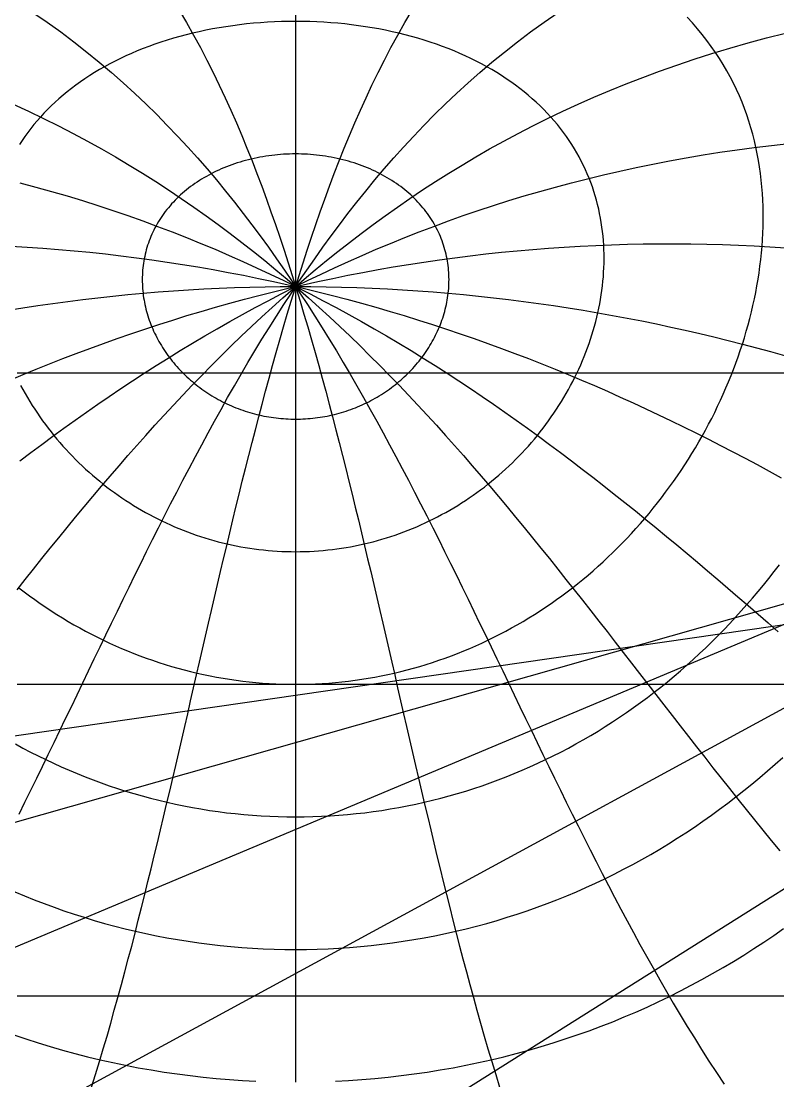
# Model space of a CAD drawing. Header units: millimetres. Extents: x -126 to 126, y -63 to 63.
# Drawn here: x -14.4 to 25.4, y -20.9 to 34.9 of the extents above; entities that cross this region are included whole.
import ezdxf

# ---------------------------------------------------------------- set-up
doc = ezdxf.new("R2010")
doc.units = ezdxf.units.MM
doc.layers.add('ENGRAVE', color=7, linetype='Continuous')

msp = doc.modelspace()

# ---------------------------------------------------------------- linework, layer by layer
at = {"layer": 'ENGRAVE'}
for points in [[(105.9085, 39.7297), (-19.2427, -39.0915)], [(-14.5613, -6.8357), (-14.2508, -6.2084), (-13.9419, -5.5807), (-13.6342, -4.9527), (-13.3278, -4.3244), (-13.0225, -3.6958), (-12.718, -3.0671), (-12.4143, -2.4381), (-12.1111, -1.809), (-11.8084, -1.1799), (-11.5059, -0.5506), (-11.2036, 0.0787), (-10.9013, 0.708), (-10.5988, 1.3372), (-10.2959, 1.9664), (-9.9927, 2.5954), (-9.6887, 3.2243), (-9.3841, 3.853), (-9.0784, 4.4815), (-8.7717, 5.1097), (-8.4638, 5.7377), (-8.1545, 6.3653), (-7.8436, 6.9925), (-7.531, 7.6193), (-7.2165, 8.2456), (-6.8999, 8.8715), (-6.5811, 9.4968), (-6.2598, 10.1215), (-5.936, 10.7456), (-5.6093, 11.369), (-5.2797, 11.9917), (-4.9469, 12.6136), (-4.6107, 13.2347), (-4.2709, 13.8549), (-3.9273, 14.4742), (-3.5796, 15.0925), (-3.2276, 15.7097), (-2.8711, 16.3259), (-2.5099, 16.9408), (-2.1436, 17.5546), (-1.772, 18.167), (-1.3948, 18.778), (-1.0117, 19.3876), (-0.6224, 19.9956), (-0.2266, 20.602), (0.176, 21.2068), (0.5858, 21.8097), (1.0032, 22.4107), (1.4285, 23.0097), (1.8621, 23.6066), (2.3044, 24.2013), (2.756, 24.7937), (3.2171, 25.3836), (3.6884, 25.9709), (4.1702, 26.5554), (4.6632, 27.1371), (5.1679, 27.7158), (5.6847, 28.2912), (6.2144, 28.8633), (6.7576, 29.4318), (7.3149, 29.9965), (7.887, 30.5573), (8.4746, 31.1138), (9.0784, 31.6659), (9.6994, 32.2134), (10.3381, 32.7558), (10.9956, 33.2931), (11.6727, 33.8248), (12.3702, 34.3506), (13.0893, 34.8703), (13.8307, 35.3833)], [(-13.8307, 35.3833), (-13.0893, 34.8703), (-12.3702, 34.3506), (-11.6727, 33.8248), (-10.9956, 33.2931), (-10.3381, 32.7558), (-9.6994, 32.2134), (-9.0784, 31.6659), (-8.4746, 31.1138), (-7.887, 30.5573), (-7.3149, 29.9965), (-6.7576, 29.4318), (-6.2144, 28.8633), (-5.6847, 28.2912), (-5.1679, 27.7158), (-4.6632, 27.1371), (-4.1702, 26.5554), (-3.6884, 25.9709), (-3.2171, 25.3836), (-2.756, 24.7937), (-2.3044, 24.2013), (-1.8621, 23.6066), (-1.4285, 23.0097), (-1.0032, 22.4107), (-0.5858, 21.8097), (-0.176, 21.2068), (0.2266, 20.602), (0.6224, 19.9956), (1.0117, 19.3876), (1.3948, 18.778), (1.772, 18.167), (2.1436, 17.5546), (2.5099, 16.9408), (2.8711, 16.3259), (3.2276, 15.7097), (3.5796, 15.0925), (3.9273, 14.4742), (4.2709, 13.8549), (4.6107, 13.2347), (4.9469, 12.6136), (5.2797, 11.9917), (5.6093, 11.369), (5.936, 10.7456), (6.2598, 10.1215), (6.5811, 9.4968), (6.8999, 8.8715), (7.2165, 8.2456), (7.531, 7.6193), (7.8436, 6.9925), (8.1545, 6.3653), (8.4638, 5.7377), (8.7717, 5.1097), (9.0784, 4.4815), (9.3841, 3.853), (9.6887, 3.2243), (9.9927, 2.5954), (10.2959, 1.9664), (10.5988, 1.3372), (10.9013, 0.708), (11.2036, 0.0787), (11.5059, -0.5506), (11.8084, -1.1799), (12.1111, -1.809), (12.4143, -2.4381), (12.718, -3.0671), (13.0225, -3.6958), (13.3278, -4.3244), (13.6342, -4.9527), (13.9419, -5.5807), (14.2508, -6.2084), (14.5613, -6.8357), (14.8735, -7.4626), (15.1875, -8.0891), (15.5036, -8.7151), (15.8218, -9.3405), (16.1424, -9.9654), (16.4656, -10.5896), (16.7915, -11.2132), (17.1204, -11.8361), (17.4524, -12.4582), (17.7877, -13.0795), (18.1266, -13.6999), (18.4692, -14.3195), (18.8159, -14.938), (19.1668, -15.5555), (19.5221, -16.1719), (19.8821, -16.7872), (20.2471, -17.4012), (20.6174, -18.014), (20.9932, -18.6254), (21.3747, -19.2353), (21.7624, -19.8437), (22.1566, -20.4506), (22.5574, -21.0557)], [(-10.7409, -21.2221), (-10.5326, -20.5477), (-10.3283, -19.8728), (-10.1276, -19.1976), (-9.9304, -18.5219), (-9.7366, -17.8458), (-9.5458, -17.1694), (-9.358, -16.4927), (-9.1729, -15.8156), (-8.9904, -15.1382), (-8.8104, -14.4606), (-8.6327, -13.7826), (-8.4571, -13.1045), (-8.2835, -12.4261), (-8.1118, -11.7475), (-7.9419, -11.0686), (-7.7736, -10.3896), (-7.6068, -9.7105), (-7.4414, -9.0311), (-7.2773, -8.3516), (-7.1143, -7.672), (-6.9525, -6.9922), (-6.7916, -6.3124), (-6.6316, -5.6324), (-6.4723, -4.9524), (-6.3137, -4.2722), (-6.1557, -3.5921), (-5.9982, -2.9118), (-5.841, -2.2315), (-5.6842, -1.5512), (-5.5276, -0.8708), (-5.3711, -0.1905), (-5.2146, 0.4899), (-5.058, 1.1703), (-4.9013, 1.8506), (-4.7444, 2.5309), (-4.5871, 3.2112), (-4.4293, 3.8914), (-4.2711, 4.5716), (-4.1122, 5.2517), (-3.9526, 5.9317), (-3.7922, 6.6116), (-3.6309, 7.2914), (-3.4686, 7.9711), (-3.3052, 8.6507), (-3.1405, 9.3301), (-2.9745, 10.0094), (-2.8071, 10.6885), (-2.638, 11.3674), (-2.4673, 12.0461), (-2.2948, 12.7247), (-2.1204, 13.403), (-1.9439, 14.081), (-1.7652, 14.7588), (-1.5841, 15.4364), (-1.4005, 16.1136), (-1.2142, 16.7905), (-1.0251, 17.4672), (-0.833, 18.1434), (-0.6377, 18.8193), (-0.4391, 19.4948), (-0.2368, 20.1699), (-0.0307, 20.8445), (0.1794, 21.5187), (0.3938, 22.1924), (0.6126, 22.8655), (0.8363, 23.5381), (1.0651, 24.2101), (1.2992, 24.8815), (1.539, 25.5522), (1.7849, 26.2222), (2.0372, 26.8915), (2.2963, 27.56), (2.5626, 28.2276), (2.8366, 28.8943), (3.1188, 29.5601), (3.4097, 30.2248), (3.7098, 30.8884), (4.0197, 31.5509), (4.3402, 32.2122), (4.6718, 32.8721), (5.0155, 33.5306), (5.3719, 34.1876), (5.742, 34.8429), (6.1268, 35.4965)], [(-6.1268, 35.4965), (-5.742, 34.8429), (-5.3719, 34.1876), (-5.0155, 33.5306), (-4.6718, 32.8721), (-4.3402, 32.2122), (-4.0197, 31.5509), (-3.7098, 30.8884), (-3.4097, 30.2248), (-3.1188, 29.5601), (-2.8366, 28.8943), (-2.5626, 28.2276), (-2.2963, 27.56), (-2.0372, 26.8915), (-1.7849, 26.2222), (-1.539, 25.5522), (-1.2992, 24.8815), (-1.0651, 24.2101), (-0.8363, 23.5381), (-0.6126, 22.8655), (-0.3938, 22.1924), (-0.1794, 21.5187), (0.0307, 20.8445), (0.2368, 20.1699), (0.4391, 19.4948), (0.6377, 18.8193), (0.833, 18.1434), (1.0251, 17.4672), (1.2142, 16.7905), (1.4005, 16.1136), (1.5841, 15.4364), (1.7652, 14.7588), (1.9439, 14.081), (2.1204, 13.403), (2.2948, 12.7247), (2.4673, 12.0461), (2.638, 11.3674), (2.8071, 10.6885), (2.9745, 10.0094), (3.1405, 9.3301), (3.3052, 8.6507), (3.4686, 7.9711), (3.6309, 7.2914), (3.7922, 6.6116), (3.9526, 5.9317), (4.1122, 5.2517), (4.2711, 4.5716), (4.4293, 3.8914), (4.5871, 3.2112), (4.7444, 2.5309), (4.9013, 1.8506), (5.058, 1.1703), (5.2146, 0.4899), (5.3711, -0.1905), (5.5276, -0.8708), (5.6842, -1.5512), (5.841, -2.2315), (5.9982, -2.9118), (6.1557, -3.5921), (6.3137, -4.2722), (6.4723, -4.9524), (6.6316, -5.6324), (6.7916, -6.3124), (6.9525, -6.9922), (7.1143, -7.672), (7.2773, -8.3516), (7.4414, -9.0311), (7.6068, -9.7105), (7.7736, -10.3896), (7.9419, -11.0686), (8.1118, -11.7475), (8.2835, -12.4261), (8.4571, -13.1045), (8.6327, -13.7826), (8.8104, -14.4606), (8.9904, -15.1382), (9.1729, -15.8156), (9.358, -16.4927), (9.5458, -17.1694), (9.7366, -17.8458), (9.9304, -18.5219), (10.1276, -19.1976), (10.3283, -19.8728), (10.5326, -20.5477), (10.7409, -21.2221)], [(0, 35.6047), (0, 34.9066), (0, 34.2085), (0, 33.5103), (0, 32.8122), (0, 32.1141), (0, 31.4159), (0, 30.7178), (0, 30.0197), (0, 29.3215), (0, 28.6234), (0, 27.9253), (0, 27.2271), (0, 26.529), (0, 25.8309), (0, 25.1327), (0, 24.4346), (0, 23.7365), (0, 23.0383), (0, 22.3402), (0, 21.6421), (0, 20.944), (0, 20.2458), (0, 19.5477), (0, 18.8496), (0, 18.1514), (0, 17.4533), (0, 16.7552), (0, 16.057), (0, 15.3589), (0, 14.6608), (0, 13.9626), (0, 13.2645), (0, 12.5664), (0, 11.8682), (0, 11.1701), (0, 10.472), (0, 9.7738), (0, 9.0757), (0, 8.3776), (0, 7.6794), (0, 6.9813), (0, 6.2832), (0, 5.5851), (0, 4.8869), (0, 4.1888), (0, 3.4907), (0, 2.7925), (0, 2.0944), (0, 1.3963), (0, 0.6981), (0, 0), (0, -0.6981), (0, -1.3963), (0, -2.0944), (0, -2.7925), (0, -3.4907), (0, -4.1888), (0, -4.8869), (0, -5.5851), (0, -6.2832), (0, -6.9813), (0, -7.6794), (0, -8.3776), (0, -9.0757), (0, -9.7738), (0, -10.472), (0, -11.1701), (0, -11.8682), (0, -12.5664), (0, -13.2645), (0, -13.9626), (0, -14.6608), (0, -15.3589), (0, -16.057), (0, -16.7552), (0, -17.4533), (0, -18.1514), (0, -18.8496), (0, -19.5477), (0, -20.2458), (0, -20.944)], [(15.9145, 19.5647), (15.9649, 19.7993), (16.0112, 20.0346), (16.0534, 20.2705), (16.0914, 20.5069), (16.1252, 20.7439), (16.1548, 20.9813), (16.18, 21.219), (16.2009, 21.4571), (16.2173, 21.6955), (16.2293, 21.934), (16.2368, 22.1727), (16.2397, 22.4115), (16.2379, 22.6502), (16.2316, 22.889), (16.2205, 23.1276), (16.2046, 23.366), (16.1839, 23.6041), (16.1583, 23.8419), (16.1277, 24.0794), (16.0922, 24.3163), (16.0516, 24.5528), (16.006, 24.7886), (15.9552, 25.0238), (15.8992, 25.2583), (15.8379, 25.4919), (15.7713, 25.7246), (15.6994, 25.9564), (15.622, 26.1871), (15.5392, 26.4167), (15.4508, 26.6451), (15.3569, 26.8722), (15.2574, 27.098), (15.1522, 27.3223), (15.0413, 27.5451), (14.9246, 27.7663), (14.8022, 27.9859), (14.6739, 28.2036), (14.5397, 28.4195), (14.3996, 28.6335), (14.2536, 28.8455), (14.1015, 29.0553), (13.9435, 29.263), (13.7794, 29.4683), (13.6092, 29.6713), (13.433, 29.8718), (13.2506, 30.0697), (13.0621, 30.265), (12.8675, 30.4576), (12.6668, 30.6473), (12.4599, 30.8341), (12.2469, 31.0179), (12.0278, 31.1985), (11.8026, 31.376), (11.5713, 31.5502), (11.334, 31.7209), (11.0906, 31.8882), (10.8413, 32.0519), (10.5861, 32.2119), (10.325, 32.3681), (10.058, 32.5205), (9.7854, 32.669), (9.5071, 32.8134), (9.2232, 32.9536), (8.9339, 33.0897), (8.6392, 33.2214), (8.3392, 33.3488), (8.0341, 33.4717), (7.724, 33.59), (7.409, 33.7037), (7.0893, 33.8127), (6.765, 33.9169), (6.4363, 34.0162), (6.1034, 34.1106), (5.7664, 34.2), (5.4256, 34.2843), (5.0811, 34.3635), (4.7331, 34.4374), (4.3819, 34.5062), (4.0277, 34.5696), (3.6706, 34.6277), (3.311, 34.6804), (2.9491, 34.7277), (2.5851, 34.7695), (2.2192, 34.8058), (1.8518, 34.8365), (1.483, 34.8617), (1.1132, 34.8813), (0.7426, 34.8954), (0.3714, 34.9038), (0, 34.9066), (-0.3714, 34.9038), (-0.7426, 34.8954), (-1.1132, 34.8813), (-1.483, 34.8617), (-1.8518, 34.8365), (-2.2192, 34.8058), (-2.5851, 34.7695), (-2.9491, 34.7277), (-3.311, 34.6804), (-3.6706, 34.6277), (-4.0277, 34.5696), (-4.3819, 34.5062), (-4.7331, 34.4374), (-5.0811, 34.3635), (-5.4256, 34.2843), (-5.7664, 34.2), (-6.1034, 34.1106), (-6.4363, 34.0162), (-6.765, 33.9169), (-7.0893, 33.8127), (-7.409, 33.7037), (-7.724, 33.59), (-8.0341, 33.4717), (-8.3392, 33.3488), (-8.6392, 33.2214), (-8.9339, 33.0897), (-9.2232, 32.9536), (-9.5071, 32.8134), (-9.7854, 32.669), (-10.058, 32.5205), (-10.325, 32.3681), (-10.5861, 32.2119), (-10.8413, 32.0519), (-11.0906, 31.8882), (-11.334, 31.7209), (-11.5713, 31.5502), (-11.8026, 31.376), (-12.0278, 31.1985), (-12.2469, 31.0179), (-12.4599, 30.8341), (-12.6668, 30.6473), (-12.8675, 30.4576), (-13.0621, 30.265), (-13.2506, 30.0697), (-13.433, 29.8718), (-13.6092, 29.6713), (-13.7794, 29.4683), (-13.9435, 29.263), (-14.1015, 29.0553), (-14.2536, 28.8455), (-14.3996, 28.6335), (-14.5397, 28.4195)], [(23.5201, 17.9133), (23.6251, 18.2493), (23.7253, 18.5867), (23.8206, 18.9252), (23.911, 19.2649), (23.9963, 19.6057), (24.0765, 19.9476), (24.1516, 20.2904), (24.2214, 20.6341), (24.2859, 20.9786), (24.345, 21.324), (24.3986, 21.67), (24.4467, 22.0166), (24.489, 22.3638), (24.5256, 22.7115), (24.5563, 23.0596), (24.5811, 23.4081), (24.5998, 23.7568), (24.6123, 24.1057), (24.6185, 24.4547), (24.6183, 24.8038), (24.6116, 25.1528), (24.5982, 25.5017), (24.5781, 25.8504), (24.551, 26.1988), (24.5169, 26.5468), (24.4756, 26.8943), (24.427, 27.2413), (24.3709, 27.5877), (24.3072, 27.9333), (24.2356, 28.2781), (24.1562, 28.6219), (24.0686, 28.9647), (23.9727, 29.3063), (23.8683, 29.6467), (23.7553, 29.9858), (23.6334, 30.3233), (23.5026, 30.6593), (23.3625, 30.9936), (23.213, 31.3261), (23.0538, 31.6566), (22.8849, 31.985), (22.7059, 32.3112), (22.5167, 32.6351), (22.317, 32.9565), (22.1067, 33.2752), (21.8855, 33.5912), (21.6532, 33.9042), (21.4096, 34.2142), (21.1544, 34.5209), (20.8875, 34.8242), (20.6087, 35.124)], [(62.8319, 34.2829), (63.8222, 34.03), (64.7981, 33.765), (65.7592, 33.4885), (66.7054, 33.2006), (67.6366, 32.9018), (68.5526, 32.5923), (69.4534, 32.2726), (70.3392, 31.9429), (71.2098, 31.6035), (72.0655, 31.2548), (72.9062, 30.8971), (73.7323, 30.5308), (74.5439, 30.1561), (75.3412, 29.7733), (76.1244, 29.3827), (76.8938, 28.9846), (77.6496, 28.5794), (78.3922, 28.1671), (79.1217, 27.7482), (79.8386, 27.3229), (80.5431, 26.8913), (81.2355, 26.4539), (-43.7476, -26.0107)], [(90.9871, 34.2197), (-33.9843, -33.6924)], [(-14.668, 4.9727), (-14.2331, 5.5217), (-13.7964, 6.0701), (-13.358, 6.6178), (-12.9175, 7.1647), (-12.4749, 7.7107), (-12.0298, 8.2558), (-11.5823, 8.7999), (-11.132, 9.3429), (-10.6788, 9.8848), (-10.2225, 10.4255), (-9.7629, 10.9648), (-9.2998, 11.5028), (-8.833, 12.0393), (-8.3623, 12.5742), (-7.8875, 13.1075), (-7.4084, 13.6391), (-6.9247, 14.1688), (-6.4363, 14.6966), (-5.9429, 15.2224), (-5.4444, 15.7461), (-4.9403, 16.2675), (-4.4306, 16.7866), (-3.915, 17.3033), (-3.3932, 17.8174), (-2.865, 18.3289), (-2.3301, 18.8375), (-1.7882, 19.3432), (-1.2391, 19.8458), (-0.6826, 20.3453), (-0.1182, 20.8414), (0.4542, 21.334), (1.035, 21.823), (1.6244, 22.3081), (2.2228, 22.7893), (2.8304, 23.2664), (3.4476, 23.7392), (4.0747, 24.2075), (4.712, 24.6711), (5.3597, 25.1299), (6.0183, 25.5836), (6.688, 26.032), (7.3692, 26.4749), (8.0622, 26.9121), (8.7672, 27.3433), (9.4847, 27.7684), (10.2149, 28.187), (10.958, 28.5989), (11.7145, 29.0038), (12.4845, 29.4015), (13.2684, 29.7917), (14.0664, 30.1741), (14.8787, 30.5485), (15.7054, 30.9144), (16.547, 31.2717), (17.4033, 31.6199), (18.2747, 31.9588), (19.1611, 32.2881), (20.0627, 32.6073), (20.9794, 32.9163), (21.9113, 33.2146), (22.8582, 33.502), (23.82, 33.778), (24.7966, 34.0423), (25.7877, 34.2946)], [(-14.8787, 30.5485), (-14.0664, 30.1741), (-13.2684, 29.7917), (-12.4845, 29.4015), (-11.7145, 29.0038), (-10.958, 28.5989), (-10.2149, 28.187), (-9.4847, 27.7684), (-8.7672, 27.3433), (-8.0622, 26.9121), (-7.3692, 26.4749), (-6.688, 26.032), (-6.0183, 25.5836), (-5.3597, 25.1299), (-4.712, 24.6711), (-4.0747, 24.2075), (-3.4476, 23.7392), (-2.8304, 23.2664), (-2.2228, 22.7893), (-1.6244, 22.3081), (-1.035, 21.823), (-0.4542, 21.334), (0.1182, 20.8414), (0.6826, 20.3453), (1.2391, 19.8458), (1.7882, 19.3432), (2.3301, 18.8375), (2.865, 18.3289), (3.3932, 17.8174), (3.915, 17.3033), (4.4306, 16.7866), (4.9403, 16.2675), (5.4444, 15.7461), (5.9429, 15.2224), (6.4363, 14.6966), (6.9247, 14.1688), (7.4084, 13.6391), (7.8875, 13.1075), (8.3623, 12.5742), (8.833, 12.0393), (9.2998, 11.5028), (9.7629, 10.9648), (10.2225, 10.4255), (10.6788, 9.8848), (11.132, 9.3429), (11.5823, 8.7999), (12.0298, 8.2558), (12.4749, 7.7107), (12.9175, 7.1647), (13.358, 6.6178), (13.7964, 6.0701), (14.2331, 5.5217), (14.668, 4.9727), (15.1015, 4.4231), (15.5337, 3.873), (15.9647, 3.3224), (16.3947, 2.7714), (16.8239, 2.2202), (17.2524, 1.6686), (17.6804, 1.1169), (18.1082, 0.5651), (18.5357, 0.0132), (18.9632, -0.5387), (19.3909, -1.0906), (19.819, -1.6423), (20.2475, -2.1939), (20.6766, -2.7451), (21.1066, -3.2961), (21.5376, -3.8467), (21.9696, -4.3968), (22.4031, -4.9465), (22.8379, -5.4955), (23.2745, -6.044), (23.7129, -6.5917), (24.1532, -7.1386), (24.5958, -7.6846), (25.0407, -8.2298), (25.4881, -8.7739)], [(-14.5192, 11.7692), (-13.9456, 12.2017), (-13.3681, 12.6318), (-12.7866, 13.0594), (-12.2008, 13.4845), (-11.6107, 13.9069), (-11.016, 14.3264), (-10.4167, 14.7431), (-9.8126, 15.1567), (-9.2035, 15.5671), (-8.5892, 15.9743), (-7.9697, 16.378), (-7.3448, 16.7782), (-6.7142, 17.1747), (-6.078, 17.5675), (-5.4359, 17.9563), (-4.7877, 18.341), (-4.1335, 18.7216), (-3.4729, 19.0978), (-2.8059, 19.4695), (-2.1324, 19.8365), (-1.4522, 20.1988), (-0.7652, 20.5561), (-0.0713, 20.9083), (0.6297, 21.2552), (1.3378, 21.5968), (2.0531, 21.9327), (2.7757, 22.2629), (3.5057, 22.5872), (4.2431, 22.9054), (4.9881, 23.2173), (5.7407, 23.5228), (6.5009, 23.8217), (7.2687, 24.1139), (8.0442, 24.399), (8.8274, 24.6771), (9.6183, 24.9478), (10.4167, 25.2111), (11.2228, 25.4667), (12.0364, 25.7145), (12.8574, 25.9542), (13.6859, 26.1858), (14.5215, 26.409), (15.3644, 26.6236), (16.2142, 26.8296), (17.0708, 27.0267), (17.9341, 27.2148), (18.8038, 27.3937), (19.6797, 27.5633), (20.5615, 27.7234), (21.4491, 27.8739), (22.3421, 28.0146), (23.2402, 28.1455), (24.1432, 28.2663), (25.0506, 28.377), (25.9621, 28.4775)], [(8.0344, 20.594), (8.0471, 20.7147), (8.0575, 20.8356), (8.0655, 20.9566), (8.0711, 21.0778), (8.0743, 21.1989), (8.0752, 21.3202), (8.0736, 21.4414), (8.0696, 21.5626), (8.0631, 21.6837), (8.0542, 21.8047), (8.0428, 21.9255), (8.0289, 22.0461), (8.0125, 22.1666), (7.9937, 22.2867), (7.9723, 22.4066), (7.9484, 22.5261), (7.922, 22.6453), (7.8931, 22.764), (7.8616, 22.8823), (7.8276, 23.0002), (7.7911, 23.1175), (7.752, 23.2342), (7.7104, 23.3503), (7.6662, 23.4658), (7.6195, 23.5806), (7.5702, 23.6948), (7.5184, 23.8081), (7.464, 23.9207), (7.407, 24.0324), (7.3476, 24.1433), (7.2856, 24.2533), (7.221, 24.3623), (7.154, 24.4704), (7.0844, 24.5774), (7.0123, 24.6834), (6.9377, 24.7883), (6.8607, 24.8921), (6.7811, 24.9947), (6.6991, 25.0961), (6.6147, 25.1962), (6.5278, 25.2951), (6.4385, 25.3927), (6.3469, 25.4889), (6.2528, 25.5837), (6.1564, 25.6771), (6.0577, 25.7691), (5.9567, 25.8596), (5.8534, 25.9485), (5.7479, 26.0359), (5.6401, 26.1216), (5.5301, 26.2058), (5.418, 26.2883), (5.3038, 26.3691), (5.1874, 26.4481), (5.069, 26.5254), (4.9486, 26.6009), (4.8262, 26.6746), (4.7018, 26.7465), (4.5755, 26.8164), (4.4474, 26.8845), (4.3175, 26.9506), (4.1857, 27.0147), (4.0523, 27.0769), (3.9172, 27.137), (3.7804, 27.1951), (3.6421, 27.2511), (3.5022, 27.305), (3.3609, 27.3569), (3.2182, 27.4065), (3.0741, 27.454), (2.9287, 27.4993), (2.782, 27.5425), (2.6341, 27.5834), (2.4851, 27.622), (2.3351, 27.6584), (2.184, 27.6926), (2.032, 27.7244), (1.8791, 27.754), (1.7254, 27.7812), (1.571, 27.8061), (1.4159, 27.8287), (1.2601, 27.8489), (1.1038, 27.8668), (0.947, 27.8823), (0.7898, 27.8954), (0.6323, 27.9061), (0.4744, 27.9145), (0.3164, 27.9205), (0.1582, 27.9241), (0, 27.9253), (-0.1582, 27.9241), (-0.3164, 27.9205), (-0.4744, 27.9145), (-0.6323, 27.9061), (-0.7898, 27.8954), (-0.947, 27.8823), (-1.1038, 27.8668), (-1.2601, 27.8489), (-1.4159, 27.8287), (-1.571, 27.8061), (-1.7254, 27.7812), (-1.8791, 27.754), (-2.032, 27.7244), (-2.184, 27.6926), (-2.3351, 27.6584), (-2.4851, 27.622), (-2.6341, 27.5834), (-2.782, 27.5425), (-2.9287, 27.4993), (-3.0741, 27.454), (-3.2182, 27.4065), (-3.3609, 27.3569), (-3.5022, 27.305), (-3.6421, 27.2511), (-3.7804, 27.1951), (-3.9172, 27.137), (-4.0523, 27.0769), (-4.1857, 27.0147), (-4.3175, 26.9506), (-4.4474, 26.8845), (-4.5755, 26.8164), (-4.7018, 26.7465), (-4.8262, 26.6746), (-4.9486, 26.6009), (-5.069, 26.5254), (-5.1874, 26.4481), (-5.3038, 26.3691), (-5.418, 26.2883), (-5.5301, 26.2058), (-5.6401, 26.1216), (-5.7479, 26.0359), (-5.8534, 25.9485), (-5.9567, 25.8596), (-6.0577, 25.7691), (-6.1564, 25.6771), (-6.2528, 25.5837), (-6.3469, 25.4889), (-6.4385, 25.3927), (-6.5278, 25.2951), (-6.6147, 25.1962), (-6.6991, 25.0961), (-6.7811, 24.9947), (-6.8607, 24.8921), (-6.9377, 24.7883), (-7.0123, 24.6834), (-7.0844, 24.5774), (-7.154, 24.4704), (-7.221, 24.3623), (-7.2856, 24.2533), (-7.3476, 24.1433), (-7.407, 24.0324), (-7.464, 23.9207), (-7.5184, 23.8081), (-7.5702, 23.6948), (-7.6195, 23.5806), (-7.6662, 23.4658), (-7.7104, 23.3503), (-7.752, 23.2342), (-7.7911, 23.1175), (-7.8276, 23.0002), (-7.8616, 22.8823), (-7.8931, 22.764), (-7.922, 22.6453), (-7.9484, 22.5261), (-7.9723, 22.4066), (-7.9937, 22.2867), (-8.0125, 22.1666), (-8.0289, 22.0461), (-8.0428, 21.9255), (-8.0542, 21.8047), (-8.0631, 21.6837), (-8.0696, 21.5626), (-8.0736, 21.4414), (-8.0752, 21.3202), (-8.0743, 21.1989), (-8.0711, 21.0778), (-8.0655, 20.9566), (-8.0575, 20.8356), (-8.0471, 20.7147), (-8.0344, 20.594), (-8.0193, 20.4735), (-8.0019, 20.3532), (-7.9823, 20.2332), (-7.9603, 20.1135), (-7.9361, 19.9941), (-7.9096, 19.8752), (-7.8808, 19.7566), (-7.8499, 19.6385), (-7.8168, 19.5208), (-7.7815, 19.4037), (-7.744, 19.2871), (-7.7044, 19.1711), (-7.6627, 19.0556), (-7.6188, 18.9408), (-7.5729, 18.8267), (-7.525, 18.7133), (-7.475, 18.6006), (-7.423, 18.4886), (-7.3689, 18.3775), (-7.313, 18.2671), (-7.255, 18.1577), (-7.1952, 18.049), (-7.1334, 17.9413), (-7.0697, 17.8345), (-7.0042, 17.7287), (-6.9369, 17.6239), (-6.8677, 17.5201), (-6.7967, 17.4173), (-6.724, 17.3156), (-6.6495, 17.215), (-6.5733, 17.1155), (-6.4954, 17.0172), (-6.4159, 16.9201), (-6.3347, 16.8241), (-6.2519, 16.7294), (-6.1674, 16.6359), (-6.0815, 16.5437), (-5.9939, 16.4527), (-5.9049, 16.3632), (-5.8143, 16.2749), (-5.7223, 16.188), (-5.6289, 16.1025), (-5.534, 16.0184), (-5.4378, 15.9358), (-5.3401, 15.8545), (-5.2412, 15.7748), (-5.1409, 15.6966), (-5.0394, 15.6198), (-4.9366, 15.5446), (-4.8326, 15.471), (-4.7274, 15.3989), (-4.621, 15.3284), (-4.5135, 15.2595), (-4.4049, 15.1923), (-4.2952, 15.1266), (-4.1844, 15.0627), (-4.0726, 15.0004), (-3.9598, 14.9398), (-3.846, 14.8809), (-3.7313, 14.8237), (-3.6157, 14.7683), (-3.4992, 14.7145), (-3.3818, 14.6626), (-3.2636, 14.6124), (-3.1447, 14.5641), (-3.0249, 14.5175), (-2.9044, 14.4727), (-2.7832, 14.4298), (-2.6614, 14.3886), (-2.5389, 14.3494), (-2.4157, 14.312), (-2.292, 14.2764), (-2.1678, 14.2427), (-2.043, 14.2109), (-1.9177, 14.181), (-1.7919, 14.1529), (-1.6658, 14.1268), (-1.5392, 14.1026), (-1.4122, 14.0803), (-1.2849, 14.0599), (-1.1573, 14.0415), (-1.0294, 14.0249), (-0.9013, 14.0104), (-0.7729, 13.9977), (-0.6444, 13.987), (-0.5157, 13.9782), (-0.3869, 13.9714), (-0.258, 13.9665), (-0.129, 13.9636), (0, 13.9626), (0.129, 13.9636), (0.258, 13.9665), (0.3869, 13.9714), (0.5157, 13.9782), (0.6444, 13.987), (0.7729, 13.9977), (0.9013, 14.0104), (1.0294, 14.0249), (1.1573, 14.0415), (1.2849, 14.0599), (1.4122, 14.0803), (1.5392, 14.1026), (1.6658, 14.1268), (1.7919, 14.1529), (1.9177, 14.181), (2.043, 14.2109), (2.1678, 14.2427), (2.292, 14.2764), (2.4157, 14.312), (2.5389, 14.3494), (2.6614, 14.3886), (2.7832, 14.4298), (2.9044, 14.4727), (3.0249, 14.5175), (3.1447, 14.5641), (3.2636, 14.6124), (3.3818, 14.6626), (3.4992, 14.7145), (3.6157, 14.7683), (3.7313, 14.8237), (3.846, 14.8809), (3.9598, 14.9398), (4.0726, 15.0004), (4.1844, 15.0627), (4.2952, 15.1266), (4.4049, 15.1923), (4.5135, 15.2595), (4.621, 15.3284), (4.7274, 15.3989), (4.8326, 15.471), (4.9366, 15.5446), (5.0394, 15.6198), (5.1409, 15.6966), (5.2412, 15.7748), (5.3401, 15.8545), (5.4378, 15.9358), (5.534, 16.0184), (5.6289, 16.1025), (5.7223, 16.188), (5.8143, 16.2749), (5.9049, 16.3632), (5.9939, 16.4527), (6.0815, 16.5437), (6.1674, 16.6359), (6.2519, 16.7294), (6.3347, 16.8241), (6.4159, 16.9201), (6.4954, 17.0172), (6.5733, 17.1155), (6.6495, 17.215), (6.724, 17.3156), (6.7967, 17.4173), (6.8677, 17.5201), (6.9369, 17.6239), (7.0042, 17.7287), (7.0697, 17.8345), (7.1334, 17.9413), (7.1952, 18.049), (7.255, 18.1577), (7.313, 18.2671), (7.3689, 18.3775), (7.423, 18.4886), (7.475, 18.6006), (7.525, 18.7133), (7.5729, 18.8267), (7.6188, 18.9408), (7.6627, 19.0556), (7.7044, 19.1711), (7.744, 19.2871), (7.7815, 19.4037), (7.8168, 19.5208), (7.8499, 19.6385), (7.8808, 19.7566), (7.9096, 19.8752), (7.9361, 19.9941), (7.9603, 20.1135), (7.9823, 20.2332), (8.0019, 20.3532), (8.0193, 20.4735), (8.0344, 20.594)], [(-14.5215, 26.409), (-13.6859, 26.1858), (-12.8574, 25.9542), (-12.0364, 25.7145), (-11.2228, 25.4667), (-10.4167, 25.2111), (-9.6183, 24.9478), (-8.8274, 24.6771), (-8.0442, 24.399), (-7.2687, 24.1139), (-6.5009, 23.8217), (-5.7407, 23.5228), (-4.9881, 23.2173), (-4.2431, 22.9054), (-3.5057, 22.5872), (-2.7757, 22.2629), (-2.0531, 21.9327), (-1.3378, 21.5968), (-0.6297, 21.2552), (0.0713, 20.9083), (0.7652, 20.5561), (1.4522, 20.1988), (2.1324, 19.8365), (2.8059, 19.4695), (3.4729, 19.0978), (4.1335, 18.7216), (4.7877, 18.341), (5.4359, 17.9563), (6.078, 17.5675), (6.7142, 17.1747), (7.3448, 16.7782), (7.9697, 16.378), (8.5892, 15.9743), (9.2035, 15.5671), (9.8126, 15.1567), (10.4167, 14.7431), (11.016, 14.3264), (11.6107, 13.9069), (12.2008, 13.4845), (12.7866, 13.0594), (13.3681, 12.6318), (13.9456, 12.2017), (14.5192, 11.7692), (15.089, 11.3344), (15.6552, 10.8974), (16.218, 10.4584), (16.7775, 10.0175), (17.3338, 9.5746), (17.8871, 9.13), (18.4375, 8.6837), (18.9853, 8.2359), (19.5305, 7.7865), (20.0732, 7.3357), (20.6137, 6.8836), (21.1521, 6.4303), (21.6885, 5.9759), (22.2231, 5.5204), (22.756, 5.0639), (23.2873, 4.6065), (23.8172, 4.1483), (24.3459, 3.6895), (24.8734, 3.2299), (25.4, 2.7698)], [(62.8319, 23.5201), (63.5844, 23.2145), (64.3293, 22.9025), (65.0667, 22.5843), (65.7966, 22.26), (66.5192, 21.9297), (67.2344, 21.5937), (67.9424, 21.2521), (68.6433, 20.9051), (69.3371, 20.5529), (70.0241, 20.1955), (70.7042, 19.8332), (71.3777, 19.4661), (72.0446, 19.0944), (72.7051, 18.7182), (73.3593, 18.3376), (74.0074, 17.9528), (-51.0142, -17.564)], [(-15.0449, 16.0186), (-14.3541, 16.3084), (-13.659, 16.5938), (-12.9596, 16.8747), (-12.2557, 17.151), (-11.5475, 17.4226), (-10.8348, 17.6894), (-10.1176, 17.9512), (-9.3959, 18.208), (-8.6698, 18.4596), (-7.9391, 18.7059), (-7.2039, 18.9468), (-6.4642, 19.1822), (-5.72, 19.4119), (-4.9714, 19.6359), (-4.2183, 19.8541), (-3.4608, 20.0662), (-2.699, 20.2723), (-1.9328, 20.4722), (-1.1624, 20.6658), (-0.3879, 20.853), (0.3908, 21.0337), (1.1735, 21.2078), (1.9601, 21.3751), (2.7505, 21.5356), (3.5447, 21.6893), (4.3424, 21.8359), (5.1436, 21.9754), (5.9482, 22.1078), (6.756, 22.2329), (7.5668, 22.3506), (8.3805, 22.461), (9.197, 22.5638), (10.016, 22.6591), (10.8374, 22.7468), (11.661, 22.8268), (12.4866, 22.8991), (13.314, 22.9636), (14.1431, 23.0203), (14.9735, 23.0692), (15.8052, 23.1101), (16.6379, 23.1431), (17.4714, 23.1682), (18.3055, 23.1853), (19.1399, 23.1944), (19.9745, 23.1956), (20.8089, 23.1888), (21.6431, 23.174), (22.4768, 23.1512), (23.3097, 23.1205), (24.1417, 23.0818), (24.9726, 23.0353), (25.8021, 22.9809)], [(-14.9735, 23.0692), (-14.1431, 23.0203), (-13.314, 22.9636), (-12.4866, 22.8991), (-11.661, 22.8268), (-10.8374, 22.7468), (-10.016, 22.6591), (-9.197, 22.5638), (-8.3805, 22.461), (-7.5668, 22.3506), (-6.756, 22.2329), (-5.9482, 22.1078), (-5.1436, 21.9754), (-4.3424, 21.8359), (-3.5447, 21.6893), (-2.7505, 21.5356), (-1.9601, 21.3751), (-1.1735, 21.2078), (-0.3908, 21.0337), (0.3879, 20.853), (1.1624, 20.6658), (1.9328, 20.4722), (2.699, 20.2723), (3.4608, 20.0662), (4.2183, 19.8541), (4.9714, 19.6359), (5.72, 19.4119), (6.4642, 19.1822), (7.2039, 18.9468), (7.9391, 18.7059), (8.6698, 18.4596), (9.3959, 18.208), (10.1176, 17.9512), (10.8348, 17.6894), (11.5475, 17.4226), (12.2557, 17.151), (12.9596, 16.8747), (13.659, 16.5938), (14.3541, 16.3084), (15.0449, 16.0186), (15.7315, 15.7246), (16.4138, 15.4265), (17.092, 15.1243), (17.7661, 14.8182), (18.4362, 14.5082), (19.1024, 14.1946), (19.7646, 13.8774), (20.4231, 13.5567), (21.0778, 13.2326), (21.7288, 12.9052), (22.3763, 12.5747), (23.0204, 12.2411), (23.661, 11.9045), (24.2983, 11.5651), (24.9323, 11.2229), (25.5633, 10.8781)], [(-15.1373, 19.6968), (-14.3573, 19.8226), (-13.5748, 19.942), (-12.7898, 20.055), (-12.0024, 20.1614), (-11.2127, 20.2613), (-10.421, 20.3545), (-9.6273, 20.4411), (-8.8317, 20.5209), (-8.0344, 20.594), (-7.2355, 20.6602), (-6.4352, 20.7196), (-5.6336, 20.772), (-4.8309, 20.8176), (-4.0273, 20.8561), (-3.2228, 20.8877), (-2.4177, 20.9123), (-1.612, 20.9299), (-0.8061, 20.9404), (0, 20.944), (0.8061, 20.9404), (1.612, 20.9299), (2.4177, 20.9123), (3.2228, 20.8877), (4.0273, 20.8561), (4.8309, 20.8176), (5.6336, 20.772), (6.4352, 20.7196), (7.2355, 20.6602), (8.0344, 20.594), (8.8317, 20.5209), (9.6273, 20.4411), (10.421, 20.3545), (11.2127, 20.2613), (12.0024, 20.1614), (12.7898, 20.055), (13.5748, 19.942), (14.3573, 19.8226), (15.1373, 19.6968), (15.9145, 19.5647), (16.689, 19.4263), (17.4606, 19.2818), (18.2292, 19.1312), (18.9947, 18.9746), (19.7572, 18.812), (20.5164, 18.6436), (21.2724, 18.4695), (22.025, 18.2896), (22.7743, 18.1042), (23.5201, 17.9133), (24.2625, 17.717), (25.0014, 17.5154), (25.7367, 17.3085)], [(-14.4786, 15.7323), (-14.3625, 15.5191), (-14.2432, 15.3074), (-14.1206, 15.0975), (-13.9949, 14.8894), (-13.866, 14.6831), (-13.7341, 14.4786), (-13.599, 14.276), (-13.461, 14.0754), (-13.32, 13.8767), (-13.176, 13.6801), (-13.0292, 13.4856), (-12.8795, 13.2932), (-12.727, 13.103), (-12.5717, 12.9149), (-12.4136, 12.7292), (-12.2528, 12.5457), (-12.0894, 12.3645), (-11.9234, 12.1858), (-11.7548, 12.0094), (-11.5836, 11.8355), (-11.4099, 11.6641), (-11.2337, 11.4953), (-11.0552, 11.329), (-10.8742, 11.1653), (-10.6909, 11.0043), (-10.5053, 10.846), (-10.3174, 10.6904), (-10.1273, 10.5376), (-9.935, 10.3875), (-9.7406, 10.2403), (-9.5441, 10.096), (-9.3455, 9.9545), (-9.1449, 9.816), (-8.9423, 9.6805), (-8.7379, 9.548), (-8.5315, 9.4185), (-8.3233, 9.292), (-8.1133, 9.1687), (-7.9015, 9.0485), (-7.688, 8.9314), (-7.4729, 8.8175), (-7.2562, 8.7068), (-7.0378, 8.5993), (-6.818, 8.4951), (-6.5967, 8.3942), (-6.3739, 8.2966), (-6.1498, 8.2024), (-5.9243, 8.1115), (-5.6976, 8.0239), (-5.4696, 7.9398), (-5.2404, 7.8591), (-5.0101, 7.7819), (-4.7787, 7.7081), (-4.5463, 7.6377), (-4.3128, 7.5709), (-4.0784, 7.5076), (-3.8432, 7.4479), (-3.6071, 7.3916), (-3.3702, 7.339), (-3.1325, 7.2899), (-2.8942, 7.2444), (-2.6553, 7.2025), (-2.4157, 7.1642), (-2.1757, 7.1295), (-1.9351, 7.0984), (-1.6942, 7.071), (-1.4528, 7.0472), (-1.2112, 7.0271), (-0.9693, 7.0106), (-0.7271, 6.9978), (-0.4848, 6.9886), (-0.2424, 6.9831), (0, 6.9813), (0.2424, 6.9831), (0.4848, 6.9886), (0.7271, 6.9978), (0.9693, 7.0106), (1.2112, 7.0271), (1.4528, 7.0472), (1.6942, 7.071), (1.9351, 7.0984), (2.1757, 7.1295), (2.4157, 7.1642), (2.6553, 7.2025), (2.8942, 7.2444), (3.1325, 7.2899), (3.3702, 7.339), (3.6071, 7.3916), (3.8432, 7.4479), (4.0784, 7.5076), (4.3128, 7.5709), (4.5463, 7.6377), (4.7787, 7.7081), (5.0101, 7.7819), (5.2404, 7.8591), (5.4696, 7.9398), (5.6976, 8.0239), (5.9243, 8.1115), (6.1498, 8.2024), (6.3739, 8.2966), (6.5967, 8.3942), (6.818, 8.4951), (7.0378, 8.5993), (7.2562, 8.7068), (7.4729, 8.8175), (7.688, 8.9314), (7.9015, 9.0485), (8.1133, 9.1687), (8.3233, 9.292), (8.5315, 9.4185), (8.7379, 9.548), (8.9423, 9.6805), (9.1449, 9.816), (9.3455, 9.9545), (9.5441, 10.096), (9.7406, 10.2403), (9.935, 10.3875), (10.1273, 10.5376), (10.3174, 10.6904), (10.5053, 10.846), (10.6909, 11.0043), (10.8742, 11.1653), (11.0552, 11.329), (11.2337, 11.4953), (11.4099, 11.6641), (11.5836, 11.8355), (11.7548, 12.0094), (11.9234, 12.1858), (12.0894, 12.3645), (12.2528, 12.5457), (12.4136, 12.7292), (12.5717, 12.9149), (12.727, 13.103), (12.8795, 13.2932), (13.0292, 13.4856), (13.176, 13.6801), (13.32, 13.8767), (13.461, 14.0754), (13.599, 14.276), (13.7341, 14.4786), (13.866, 14.6831), (13.9949, 14.8894), (14.1206, 15.0975), (14.2432, 15.3074), (14.3625, 15.5191), (14.4786, 15.7323), (14.5914, 15.9472), (14.7009, 16.1637), (14.807, 16.3817), (14.9097, 16.6011), (15.0089, 16.822), (15.1046, 17.0443), (15.1968, 17.2679), (15.2854, 17.4927), (15.3704, 17.7187), (15.4517, 17.946), (15.5293, 18.1743), (15.6032, 18.4037), (15.6732, 18.6341), (15.7394, 18.8654), (15.8017, 19.0977), (15.8601, 19.3308), (15.9145, 19.5647)], [(-14.5778, 5.0868), (-14.2996, 4.8732), (-14.0184, 4.6636), (-13.7344, 4.4581), (-13.4477, 4.2566), (-13.1583, 4.0592), (-12.8661, 3.866), (-12.5714, 3.6769), (-12.274, 3.4922), (-11.9742, 3.3117), (-11.6718, 3.1356), (-11.367, 2.9639), (-11.0598, 2.7966), (-10.7504, 2.6338), (-10.4386, 2.4755), (-10.1246, 2.3218), (-9.8085, 2.1727), (-9.4903, 2.0283), (-9.1701, 1.8885), (-8.8478, 1.7535), (-8.5237, 1.6232), (-8.1977, 1.4978), (-7.8699, 1.3772), (-7.5404, 1.2614), (-7.2093, 1.1506), (-6.8766, 1.0447), (-6.5423, 0.9437), (-6.2066, 0.8478), (-5.8695, 0.7569), (-5.5311, 0.671), (-5.1915, 0.5902), (-4.8507, 0.5145), (-4.5088, 0.4439), (-4.1659, 0.3785), (-3.8221, 0.3182), (-3.4774, 0.2631), (-3.1319, 0.2132), (-2.7857, 0.1686), (-2.4389, 0.1291), (-2.0915, 0.0949), (-1.7437, 0.0659), (-1.3954, 0.0422), (-1.0468, 0.0237), (-0.698, 0.0106), (-0.3491, 0.0026), (0, 0), (0.3491, 0.0026), (0.698, 0.0106), (1.0468, 0.0237), (1.3954, 0.0422), (1.7437, 0.0659), (2.0915, 0.0949), (2.4389, 0.1291), (2.7857, 0.1686), (3.1319, 0.2132), (3.4774, 0.2631), (3.8221, 0.3182), (4.1659, 0.3785), (4.5088, 0.4439), (4.8507, 0.5145), (5.1915, 0.5902), (5.5311, 0.671), (5.8695, 0.7569), (6.2066, 0.8478), (6.5423, 0.9437), (6.8766, 1.0447), (7.2093, 1.1506), (7.5404, 1.2614), (7.8699, 1.3772), (8.1977, 1.4978), (8.5237, 1.6232), (8.8478, 1.7535), (9.1701, 1.8885), (9.4903, 2.0283), (9.8085, 2.1727), (10.1246, 2.3218), (10.4386, 2.4755), (10.7504, 2.6338), (11.0598, 2.7966), (11.367, 2.9639), (11.6718, 3.1356), (11.9742, 3.3117), (12.274, 3.4922), (12.5714, 3.6769), (12.8661, 3.866), (13.1583, 4.0592), (13.4477, 4.2566), (13.7344, 4.4581), (14.0184, 4.6636), (14.2996, 4.8732), (14.5778, 5.0868), (14.8532, 5.3042), (15.1257, 5.5255), (15.3951, 5.7506), (15.6615, 5.9795), (15.9249, 6.212), (16.1851, 6.4483), (16.4422, 6.6881), (16.6962, 6.9314), (16.9469, 7.1782), (17.1943, 7.4285), (17.4385, 7.6821), (17.6793, 7.9391), (17.9168, 8.1993), (18.1508, 8.4628), (18.3815, 8.7294), (18.6086, 8.9991), (18.8323, 9.2718), (19.0524, 9.5476), (19.2689, 9.8262), (19.4818, 10.1078), (19.6911, 10.3921), (19.8967, 10.6793), (20.0986, 10.9691), (20.2967, 11.2616), (20.491, 11.5567), (20.6815, 11.8543), (20.8682, 12.1544), (21.0509, 12.4569), (21.2297, 12.7617), (21.4046, 13.0689), (21.5754, 13.3783), (21.7421, 13.6899), (21.9048, 14.0037), (22.0633, 14.3195), (22.2176, 14.6373), (22.3677, 14.9571), (22.5135, 15.2788), (22.655, 15.6023), (22.7921, 15.9276), (22.9248, 16.2546), (23.0531, 16.5833), (23.1767, 16.9135), (23.2959, 17.2453), (23.4103, 17.5786), (23.5201, 17.9133)], [(-14.6608, 16.4061), (-13.9626, 16.4061), (-13.2645, 16.4061), (-12.5664, 16.4061), (-11.8682, 16.4061), (-11.1701, 16.4061), (-10.472, 16.4061), (-9.7738, 16.4061), (-9.0757, 16.4061), (-8.3776, 16.4061), (-7.6794, 16.4061), (-6.9813, 16.4061), (-6.2832, 16.4061), (-5.5851, 16.4061), (-4.8869, 16.4061), (-4.1888, 16.4061), (-3.4907, 16.4061), (-2.7925, 16.4061), (-2.0944, 16.4061), (-1.3963, 16.4061), (-0.6981, 16.4061), (0, 16.4061), (0.6981, 16.4061), (1.3963, 16.4061), (2.0944, 16.4061), (2.7925, 16.4061), (3.4907, 16.4061), (4.1888, 16.4061), (4.8869, 16.4061), (5.5851, 16.4061), (6.2832, 16.4061), (6.9813, 16.4061), (7.6794, 16.4061), (8.3776, 16.4061), (9.0757, 16.4061), (9.7738, 16.4061), (10.472, 16.4061), (11.1701, 16.4061), (11.8682, 16.4061), (12.5664, 16.4061), (13.2645, 16.4061), (13.9626, 16.4061), (14.6608, 16.4061), (15.3589, 16.4061), (16.057, 16.4061), (16.7552, 16.4061), (17.4533, 16.4061), (18.1514, 16.4061), (18.8496, 16.4061), (19.5477, 16.4061), (20.2458, 16.4061), (20.944, 16.4061), (21.6421, 16.4061), (22.3402, 16.4061), (23.0383, 16.4061), (23.7365, 16.4061), (24.4346, 16.4061), (25.1327, 16.4061), (25.8309, 16.4061)], [(62.8319, 12.0024), (63.4701, 11.6638), (64.1051, 11.3224), (64.7369, 10.9783), (65.3657, 10.6316), (65.9915, 10.2825), (66.6145, 9.9309), (67.2346, 9.577), (67.8521, 9.221), (-57.1967, -8.8628)], [(-14.7545, -3.1424), (-14.3594, -3.3576), (-13.9611, -3.5672), (-13.5597, -3.7711), (-13.1552, -3.9693), (-12.7476, -4.1616), (-12.3372, -4.3481), (-11.9238, -4.5287), (-11.5076, -4.7032), (-11.0887, -4.8717), (-10.6672, -5.0341), (-10.243, -5.1904), (-9.8164, -5.3404), (-9.3874, -5.4841), (-8.9561, -5.6216), (-8.5225, -5.7526), (-8.0868, -5.8772), (-7.6491, -5.9954), (-7.2094, -6.107), (-6.7679, -6.2121), (-6.3247, -6.3107), (-5.8799, -6.4025), (-5.4335, -6.4878), (-4.9857, -6.5663), (-4.5367, -6.6381), (-4.0864, -6.7031), (-3.6351, -6.7614), (-3.1828, -6.8128), (-2.7297, -6.8575), (-2.2758, -6.8953), (-1.8214, -6.9262), (-1.3665, -6.9503), (-0.9112, -6.9675), (-0.4557, -6.9779), (0, -6.9813), (0.4557, -6.9779), (0.9112, -6.9675), (1.3665, -6.9503), (1.8214, -6.9262), (2.2758, -6.8953), (2.7297, -6.8575), (3.1828, -6.8128), (3.6351, -6.7614), (4.0864, -6.7031), (4.5367, -6.6381), (4.9857, -6.5663), (5.4335, -6.4878), (5.8799, -6.4025), (6.3247, -6.3107), (6.7679, -6.2121), (7.2094, -6.107), (7.6491, -5.9954), (8.0868, -5.8772), (8.5225, -5.7526), (8.9561, -5.6216), (9.3874, -5.4841), (9.8164, -5.3404), (10.243, -5.1904), (10.6672, -5.0341), (11.0887, -4.8717), (11.5076, -4.7032), (11.9238, -4.5287), (12.3372, -4.3481), (12.7476, -4.1616), (13.1552, -3.9693), (13.5597, -3.7711), (13.9611, -3.5672), (14.3594, -3.3576), (14.7545, -3.1424), (15.1463, -2.9216), (15.5348, -2.6954), (15.9199, -2.4637), (16.3017, -2.2268), (16.6799, -1.9845), (17.0547, -1.737), (17.4259, -1.4844), (17.7935, -1.2268), (18.1575, -0.9641), (18.5178, -0.6966), (18.8745, -0.4241), (19.2274, -0.1469), (19.5765, 0.135), (19.9219, 0.4215), (20.2634, 0.7126), (20.6012, 1.0082), (20.935, 1.3082), (21.265, 1.6125), (21.5911, 1.9211), (21.9133, 2.2339), (22.2315, 2.5509), (22.5458, 2.8719), (22.8562, 3.1969), (23.1625, 3.5258), (23.4648, 3.8586), (23.7632, 4.1952), (24.0575, 4.5354), (24.3478, 4.8793), (24.634, 5.2268), (24.9162, 5.5778), (25.1943, 5.9322), (25.4683, 6.2901)], [(-14.6608, 0), (-13.9626, 0), (-13.2645, 0), (-12.5664, 0), (-11.8682, 0), (-11.1701, 0), (-10.472, 0), (-9.7738, 0), (-9.0757, 0), (-8.3776, 0), (-7.6794, 0), (-6.9813, 0), (-6.2832, 0), (-5.5851, 0), (-4.8869, 0), (-4.1888, 0), (-3.4907, 0), (-2.7925, 0), (-2.0944, 0), (-1.3963, 0), (-0.6981, 0), (0, 0), (0.6981, 0), (1.3963, 0), (2.0944, 0), (2.7925, 0), (3.4907, 0), (4.1888, 0), (4.8869, 0), (5.5851, 0), (6.2832, 0), (6.9813, 0), (7.6794, 0), (8.3776, 0), (9.0757, 0), (9.7738, 0), (10.472, 0), (11.1701, 0), (11.8682, 0), (12.5664, 0), (13.2645, 0), (13.9626, 0), (14.6608, 0), (15.3589, 0), (16.057, 0), (16.7552, 0), (17.4533, 0), (18.1514, 0), (18.8496, 0), (19.5477, 0), (20.2458, 0), (20.944, 0), (21.6421, 0), (22.3402, 0), (23.0383, 0), (23.7365, 0), (24.4346, 0), (25.1327, 0), (25.8309, 0)], [(-14.7805, -10.9238), (-14.2715, -11.1385), (-13.7585, -11.3461), (-13.2416, -11.5463), (-12.7208, -11.7391), (-12.1964, -11.9243), (-11.6683, -12.102), (-11.1368, -12.2721), (-10.6019, -12.4344), (-10.0638, -12.5888), (-9.5226, -12.7354), (-8.9784, -12.8739), (-8.4314, -13.0045), (-7.8817, -13.1269), (-7.3296, -13.2412), (-6.775, -13.3472), (-6.2183, -13.445), (-5.6596, -13.5344), (-5.099, -13.6155), (-4.5367, -13.6881), (-3.9729, -13.7523), (-3.4079, -13.808), (-2.8416, -13.8552), (-2.2744, -13.8939), (-1.7065, -13.9239), (-1.138, -13.9454), (-0.5691, -13.9583), (0, -13.9626), (0.5691, -13.9583), (1.138, -13.9454), (1.7065, -13.9239), (2.2744, -13.8939), (2.8416, -13.8552), (3.4079, -13.808), (3.9729, -13.7523), (4.5367, -13.6881), (5.099, -13.6155), (5.6596, -13.5344), (6.2183, -13.445), (6.775, -13.3472), (7.3296, -13.2412), (7.8817, -13.1269), (8.4314, -13.0045), (8.9784, -12.8739), (9.5226, -12.7354), (10.0638, -12.5888), (10.6019, -12.4344), (11.1368, -12.2721), (11.6683, -12.102), (12.1964, -11.9243), (12.7208, -11.7391), (13.2416, -11.5463), (13.7585, -11.3461), (14.2715, -11.1385), (14.7805, -10.9238), (15.2854, -10.7019), (15.7862, -10.4729), (16.2827, -10.237), (16.7748, -9.9942), (17.2626, -9.7446), (17.7459, -9.4884), (18.2248, -9.2256), (18.699, -8.9564), (19.1687, -8.6808), (19.6337, -8.3989), (20.0941, -8.1108), (20.5497, -7.8167), (21.0007, -7.5166), (21.4468, -7.2106), (21.8882, -6.8989), (22.3249, -6.5815), (22.7567, -6.2586), (23.1837, -5.9301), (23.6059, -5.5963), (24.0233, -5.2573), (24.4359, -4.913), (24.8437, -4.5637), (25.2467, -4.2094), (25.645, -3.8502)], [(2.093, -20.8965), (2.7891, -20.8596), (3.484, -20.8123), (4.1774, -20.7544), (4.8688, -20.6862), (5.5581, -20.6076), (6.2449, -20.5188), (6.9289, -20.4196), (7.61, -20.3104), (8.2877, -20.191), (8.9618, -20.0617), (9.6322, -19.9224), (10.2985, -19.7733), (10.9605, -19.6145), (11.618, -19.4461), (12.2708, -19.2683), (12.9187, -19.081), (13.5615, -18.8845), (14.199, -18.6789), (14.8312, -18.4643), (15.4578, -18.2408), (16.0787, -18.0086), (16.6937, -17.7678), (17.3028, -17.5185), (17.9059, -17.2609), (18.5029, -16.9952), (19.0936, -16.7214), (19.6781, -16.4397), (20.2562, -16.1503), (20.828, -15.8532), (21.3933, -15.5487), (21.9522, -15.237), (22.5046, -14.918), (23.0505, -14.592), (23.5899, -14.2592), (24.1229, -13.9196), (24.6493, -13.5734), (25.1693, -13.2207), (25.6829, -12.8618)], [(-14.6608, -16.4061), (-13.9626, -16.4061), (-13.2645, -16.4061), (-12.5664, -16.4061), (-11.8682, -16.4061), (-11.1701, -16.4061), (-10.472, -16.4061), (-9.7738, -16.4061), (-9.0757, -16.4061), (-8.3776, -16.4061), (-7.6794, -16.4061), (-6.9813, -16.4061), (-6.2832, -16.4061), (-5.5851, -16.4061), (-4.8869, -16.4061), (-4.1888, -16.4061), (-3.4907, -16.4061), (-2.7925, -16.4061), (-2.0944, -16.4061), (-1.3963, -16.4061), (-0.6981, -16.4061), (0, -16.4061), (0.6981, -16.4061), (1.3963, -16.4061), (2.0944, -16.4061), (2.7925, -16.4061), (3.4907, -16.4061), (4.1888, -16.4061), (4.8869, -16.4061), (5.5851, -16.4061), (6.2832, -16.4061), (6.9813, -16.4061), (7.6794, -16.4061), (8.3776, -16.4061), (9.0757, -16.4061), (9.7738, -16.4061), (10.472, -16.4061), (11.1701, -16.4061), (11.8682, -16.4061), (12.5664, -16.4061), (13.2645, -16.4061), (13.9626, -16.4061), (14.6608, -16.4061), (15.3589, -16.4061), (16.057, -16.4061), (16.7552, -16.4061), (17.4533, -16.4061), (18.1514, -16.4061), (18.8496, -16.4061), (19.5477, -16.4061), (20.2458, -16.4061), (20.944, -16.4061), (21.6421, -16.4061), (22.3402, -16.4061), (23.0383, -16.4061), (23.7365, -16.4061), (24.4346, -16.4061), (25.1327, -16.4061), (25.8309, -16.4061)], [(-14.8312, -18.4643), (-14.199, -18.6789), (-13.5615, -18.8845), (-12.9187, -19.081), (-12.2708, -19.2683), (-11.618, -19.4461), (-10.9605, -19.6145), (-10.2985, -19.7733), (-9.6322, -19.9224), (-8.9618, -20.0617), (-8.2877, -20.191), (-7.61, -20.3104), (-6.9289, -20.4196), (-6.2449, -20.5188), (-5.5581, -20.6076), (-4.8688, -20.6862), (-4.1774, -20.7544), (-3.484, -20.8123), (-2.7891, -20.8596), (-2.093, -20.8965)]]:
    msp.add_lwpolyline(points, dxfattribs=at)

doc.saveas('drawing.dxf')
